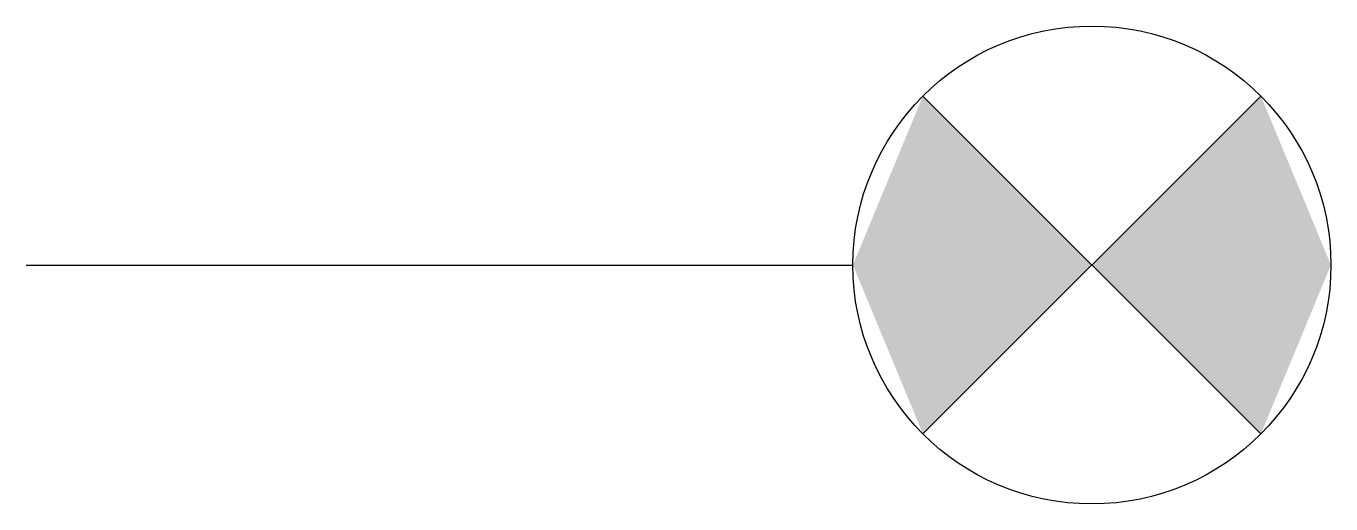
# Model space of a CAD drawing. Header units: metres. Extents: x -20597 to -19561, y -140153 to -139774.
import ezdxf

# ---------------------------------------------------------------- set-up
doc = ezdxf.new("R2010")
doc.units = ezdxf.units.M
doc.layers.add('DET1', color=1, linetype='Continuous')
doc.layers.add('G', color=3, linetype='Continuous')

msp = doc.modelspace()

# ---------------------------------------------------------------- linework, layer by layer
at = {"layer": 'DET1'}
for p, q in [((-19616.87, -139829.09), (-19885.06, -140097.28)), ((-19616.87, -140097.28), (-19885.06, -139829.09)), ((-19750.97, -139963.18), (-19750.97, -139963.18)), ((-19750.97, -139963.18), (-19750.97, -139963.18)), ((-19750.97, -139963.18), (-19750.97, -139963.18)), ((-19750.97, -139963.18), (-19750.97, -139963.18))]:
    msp.add_line(p, q, dxfattribs=at)
msp.add_circle((-19750.97, -139963.18), 189.64, dxfattribs=at)
for points in [[(-19885.06, -139829.09), (-19750.97, -139963.18), (-19940.6, -139963.18)], [(-19616.87, -139829.09), (-19750.97, -139963.18), (-19561.33, -139963.18)], [(-19885.06, -140097.28), (-19750.97, -139963.18), (-19940.6, -139963.18)], [(-19616.87, -140097.28), (-19750.97, -139963.18), (-19561.33, -139963.18)]]:
    msp.add_solid(points, dxfattribs=at)
at = {"layer": 'G'}
msp.add_line((-20596.66, -139963.18), (-19940.6, -139963.18), dxfattribs=at)

doc.saveas('drawing.dxf')
